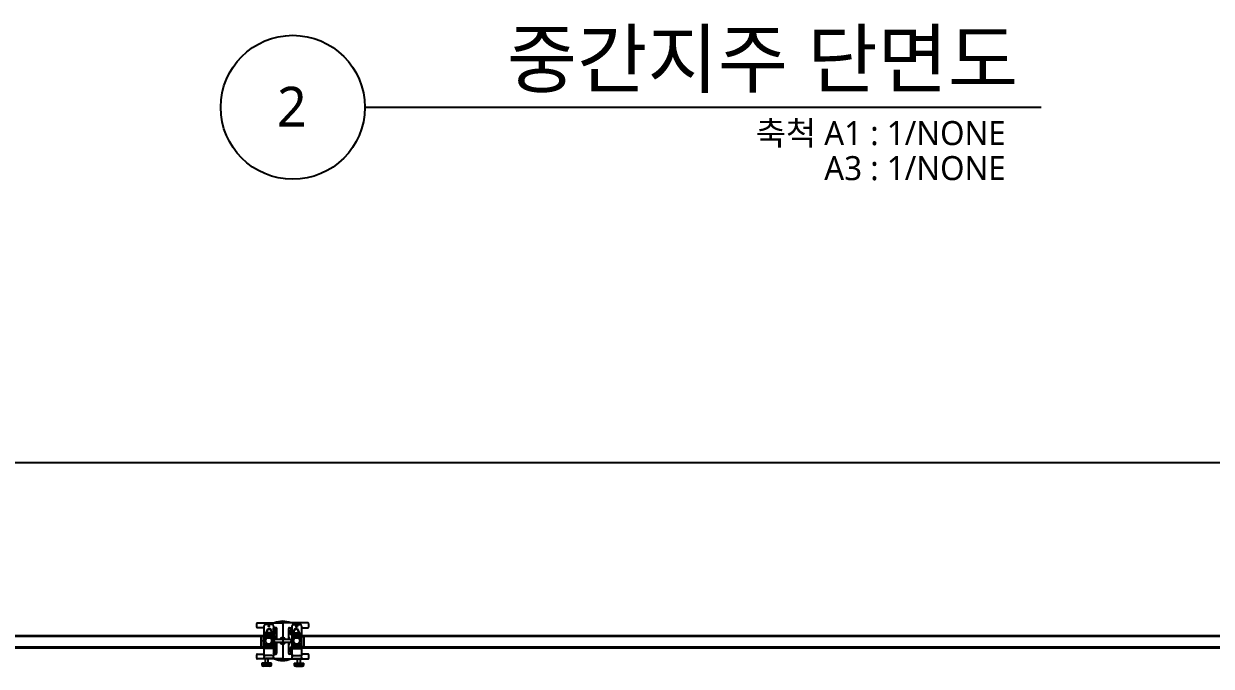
# Model space of a CAD drawing. Header units: millimetres. Extents: x 4892990 to 5673724, y 2128419 to 2381812.
# Drawn here: x 5651602 to 5654568, y 2376923 to 2378529 of the extents above; entities that cross this region are included whole.
import ezdxf
from ezdxf.enums import TextEntityAlignment as Align

# ---------------------------------------------------------------- set-up
doc = ezdxf.new("R2010")
doc.units = ezdxf.units.MM
doc.header["$LTSCALE"] = 1000
doc.layers.get('0').update_dxf_attribs({"linetype": 'CONTINUOUS'})
for name, color, linetype, lineweight in [('A-DIMS', 7, 'CONTINUOUS', 25), ('A-XXXX-SYMB', 7, 'CONTINUOUS', 25), ('A-XXXX-TXT1', 3, 'CONTINUOUS', 25)]:
    doc.layers.add(name, color=color, linetype=linetype, lineweight=lineweight)
doc.layers.add('치수', color=1, linetype='CONTINUOUS')
doc.styles.add('HY울릉도L', font='malgun.ttf')
doc.styles.add('돋움체', font='')
doc.styles.add('맑은고딕', font='malgun.ttf')
doc.styles.get('돋움체').set_extended_font_data('DotumChe')
doc.dimstyles.new('CDIM', dxfattribs={"dimtxt": 3, "dimasz": 1.5, "dimexe": 2, "dimexo": 1, "dimgap": 1, "dimtad": 1, "dimdec": 0, "dimrnd": 0.5, "dimzin": 0, "dimdsep": 32, "dimlunit": 6, "dimtxsty": 'HY울릉도L', "dimblk1": '_CIDOT', "dimblk2": '_CIDOT', "dimsah": 1, "dimcen": 5.5, "dimclrd": 2, "dimclre": 2, "dimclrt": 7, "dimadec": 0, "dimazin": 0, "dimtfac": 1, "dimtdec": 0, "dimtix": 1, "dimtmove": 2, "dimatfit": 1, "dimldrblk": '_CIDOT', "dimfxl": 1, "dimtolj": 1, "dimtzin": 0, "dimlwd": -1, "dimarcsym": 0})

# ---------------------------------------------------------------- blocks, each defined once
blk = doc.blocks.new('비고정지주(윗면)')
at = {"color": 7, "linetype": 'Continuous', "lineweight": 25, "ltscale": 30}
for p, q in [((3942239.7, -1086529.9), (3942239.7, -1086521.1)), ((3942241.3, -1086519.5), (3942304.7, -1086519.5)), ((3942304.7, -1086519.5), (3942304.7, -1086556.5)), ((3942368.1, -1086519.5), (3942304.7, -1086519.5)), ((3942369.7, -1086529.9), (3942369.7, -1086521.1)), ((3942257.7, -1086531.5), (3942241.3, -1086531.5)), ((3942257.7, -1086527.5), (3942257.7, -1086545.6)), ((3942281.7, -1086545.6), (3942257.7, -1086545.6)), ((3942257.7, -1086545.6), (3942257.7, -1086550)), ((3942281.7, -1086550), (3942257.7, -1086550)), ((3942257.7, -1086550), (3942257.7, -1086553.3)), ((3942277.7, -1086523.5), (3942261.7, -1086523.5)), ((3942281.7, -1086527.5), (3942281.7, -1086545.6)), ((3942288.1, -1086531.5), (3942281.7, -1086531.5)), ((3942281.7, -1086545.6), (3942281.7, -1086550)), ((3942281.7, -1086546.1), (3942282.6, -1086546.1)), ((3942281.7, -1086547.9), (3942285, -1086547.3)), ((3942281.7, -1086548.7), (3942281.9, -1086548.7)), ((3942281.7, -1086550), (3942281.7, -1086553.3)), ((3942285, -1086551.3), (3942281.7, -1086551.3)), ((3942285, -1086553.7), (3942285, -1086551.3)), ((3942289.7, -1086561.3), (3942289.7, -1086533.1)), ((3942319.7, -1086561.3), (3942319.7, -1086533.1)), ((3942321.3, -1086531.5), (3942327.7, -1086531.5)), ((3942327.7, -1086527.5), (3942327.7, -1086545.6)), ((3942327.7, -1086545.6), (3942351.7, -1086545.6)), ((3942327.7, -1086545.6), (3942327.7, -1086550)), ((3942327.7, -1086550), (3942351.7, -1086550)), ((3942327.7, -1086550), (3942327.7, -1086553.3)), ((3942331.7, -1086523.5), (3942347.7, -1086523.5)), ((3942351.7, -1086527.5), (3942351.7, -1086545.6)), ((3942351.7, -1086531.5), (3942368.1, -1086531.5)), ((3942351.7, -1086545.6), (3942351.7, -1086550)), ((3942351.7, -1086550), (3942351.7, -1086553.3)), ((3942257.7, -1086553.3), (3942257.7, -1086575.6)), ((3942257.7, -1086575.6), (3942257.7, -1086578.9)), ((3942281.7, -1086578.9), (3942257.7, -1086578.9)), ((3942257.7, -1086578.9), (3942257.7, -1086583.3)), ((3942281.7, -1086553.3), (3942281.7, -1086575.6)), ((3942281.7, -1086553.7), (3942285, -1086553.7)), ((3942281.7, -1086575.6), (3942281.7, -1086578.9)), ((3942281.7, -1086578.9), (3942281.7, -1086583.3)), ((3942281.7, -1086579.7), (3942285, -1086579.7)), ((3942283.5, -1086595.9), (3942283.5, -1086579.7)), ((3942285, -1086553.7), (3942285, -1086561.3)), ((3942285, -1086567.6), (3942285, -1086579.7)), ((3942304.7, -1086561.3), (3942285.7, -1086561.3)), ((3942285.7, -1086567.7), (3942304.7, -1086567.7)), ((3942289.7, -1086595.9), (3942289.7, -1086567.7)), ((3942323.7, -1086561.3), (3942304.7, -1086561.3)), ((3942304.7, -1086567.7), (3942323.7, -1086567.7)), ((3942304.7, -1086572.5), (3942304.7, -1086609.5)), ((3942319.7, -1086595.9), (3942319.7, -1086567.7)), ((3942325.8, -1086595.9), (3942325.8, -1086578.9)), ((3942325.8, -1086578.9), (3942327.7, -1086578.9)), ((3942327.7, -1086553.3), (3942327.7, -1086575.6)), ((3942327.7, -1086575.6), (3942327.7, -1086578.9)), ((3942327.7, -1086578.9), (3942351.7, -1086578.9)), ((3942327.7, -1086578.9), (3942327.7, -1086583.3)), ((3942351.7, -1086553.3), (3942351.7, -1086575.6)), ((3942351.7, -1086575.6), (3942351.7, -1086578.9)), ((3942351.7, -1086578.9), (3942351.7, -1086583.3)), ((3942239.7, -1086607.9), (3942239.7, -1086599.1)), ((3942241.3, -1086597.5), (3942257.7, -1086597.5)), ((3942257.7, -1086609.5), (3942241.3, -1086609.5)), ((3942281.7, -1086583.3), (3942257.7, -1086583.3)), ((3942257.7, -1086583.3), (3942257.7, -1086601.5)), ((3942257.7, -1086604.7), (3942257.7, -1086608.7)), ((3942281.7, -1086608.7), (3942257.7, -1086608.7)), ((3942257.7, -1086608.7), (3942257.7, -1086609.5)), ((3942281.7, -1086609.5), (3942257.7, -1086609.5)), ((3942260.7, -1086609.5), (3942260.7, -1086619.9)), ((3942277.7, -1086600.7), (3942261.7, -1086600.7)), ((3942268.7, -1086619.9), (3942268.7, -1086609.5)), ((3942281.7, -1086583.3), (3942281.7, -1086601.5)), ((3942283.5, -1086595.9), (3942281.7, -1086595.9)), ((3942281.7, -1086597.5), (3942288.1, -1086597.5)), ((3942281.7, -1086604.7), (3942281.7, -1086608.7)), ((3942281.7, -1086608.7), (3942281.7, -1086609.5)), ((3942304.7, -1086609.5), (3942281.7, -1086609.5)), ((3942304.7, -1086609.5), (3942327.7, -1086609.5)), ((3942327.7, -1086597.5), (3942321.3, -1086597.5)), ((3942325.8, -1086595.9), (3942327.7, -1086595.9)), ((3942327.7, -1086583.3), (3942351.7, -1086583.3)), ((3942327.7, -1086583.3), (3942327.7, -1086601.5)), ((3942327.7, -1086604.7), (3942327.7, -1086608.7)), ((3942327.7, -1086608.7), (3942351.7, -1086608.7)), ((3942327.7, -1086608.7), (3942327.7, -1086609.5)), ((3942327.7, -1086609.5), (3942351.7, -1086609.5)), ((3942331.7, -1086600.7), (3942347.7, -1086600.7)), ((3942341.2, -1086609.5), (3942341.2, -1086619.9)), ((3942349.2, -1086619.9), (3942349.2, -1086609.5)), ((3942351.7, -1086583.3), (3942351.7, -1086601.5)), ((3942368.1, -1086597.5), (3942351.7, -1086597.5)), ((3942351.7, -1086604.7), (3942351.7, -1086608.7)), ((3942351.7, -1086608.7), (3942351.7, -1086609.5)), ((3942351.7, -1086609.5), (3942368.1, -1086609.5)), ((3942369.7, -1086607.9), (3942369.7, -1086599.1)), ((3942252.7, -1086619.9), (3942252.7, -1086623.9)), ((3942276.7, -1086619.9), (3942252.7, -1086619.9)), ((3942272.7, -1086627.9), (3942256.7, -1086627.9)), ((3942276.7, -1086623.9), (3942276.7, -1086619.9)), ((3942333.2, -1086619.9), (3942333.2, -1086623.9)), ((3942333.2, -1086619.9), (3942357.2, -1086619.9)), ((3942337.2, -1086627.9), (3942353.2, -1086627.9)), ((3942357.2, -1086623.9), (3942357.2, -1086619.9))]:
    blk.add_line(p, q, dxfattribs=at)
at = {"color": 8, "linetype": 'Continuous', "lineweight": 25, "ltscale": 30}
for p, q in [((3942265.3, -1086553.3), (3942257.7, -1086553.3)), ((3942265.3, -1086575.6), (3942257.7, -1086575.6)), ((3942281.7, -1086553.3), (3942274.1, -1086553.3)), ((3942281.7, -1086575.6), (3942274.1, -1086575.6)), ((3942304.7, -1086561.3), (3942304.7, -1086567.7)), ((3942327.7, -1086553.3), (3942335.3, -1086553.3)), ((3942327.7, -1086575.6), (3942335.3, -1086575.6)), ((3942344.1, -1086553.3), (3942351.7, -1086553.3)), ((3942344.1, -1086575.6), (3942351.7, -1086575.6)), ((3942276.7, -1086623.9), (3942252.7, -1086623.9)), ((3942333.2, -1086623.9), (3942357.2, -1086623.9))]:
    blk.add_line(p, q, dxfattribs=at)
at = {"color": 8, "linetype": 'Continuous', "lineweight": 25, "ltscale": 30, "flags": 128}
for points in [[(3942282.1, -1086546.1), (3942282.4, -1086545.8), (3942282.6, -1086545.7)], [(3942325.3, -1086531.5), (3942325.2, -1086531.6), (3942325.1, -1086532.8)], [(3942284.1, -1086597.5), (3942284.1, -1086597.3), (3942284.3, -1086596.1)]]:
    blk.add_lwpolyline(points, dxfattribs=at)
at = {"color": 7, "linetype": 'Continuous', "lineweight": 25, "ltscale": 30, "flags": 128}
for points in [[(3942282.3, -1086546.1), (3942282.5, -1086546), (3942282.6, -1086545.9)], [(3942284, -1086543.9), (3942284.3, -1086542.8), (3942284.4, -1086532.6)], [(3942327.7, -1086577.7), (3942327.5, -1086577.9), (3942326.9, -1086578.9)], [(3942326.9, -1086578.9), (3942327.5, -1086577.9), (3942327.7, -1086577.7)]]:
    blk.add_lwpolyline(points, dxfattribs=at)
at = {"color": 7, "linetype": 'Continuous', "lineweight": 25, "ltscale": 900}
for centre, radius in [((3942269.7, -1086527.5), 1.2), ((3942339.7, -1086527.5), 2), ((3942269.7, -1086564.5), 12), ((3942269.7, -1086564.5), 8), ((3942339.7, -1086564.5), 12), ((3942339.7, -1086564.5), 8)]:
    blk.add_circle(centre, radius, dxfattribs=at)
for centre, radius, start, end in [((3942241.3, -1086521.1), 1.6, 90, 180), ((3942304.7, -1086569.7), 54.2, 67.8502, 112.1498), ((3942304.6, -1086569.5), 54, 89.9627, 112.1871), ((3942304.7, -1086569.5), 54, 67.8129, 90.0373), ((3942368.1, -1086521.1), 1.6, 0, 90), ((3942241.3, -1086529.9), 1.6, 180, 270), ((3942261.7, -1086527.5), 4, 90, 180), ((3942277.7, -1086527.5), 4, 0, 90), ((3942186.2, -1086546), 96.4, 359.9602, 7.7486), ((3942301.7, -1086564.5), 24, 120, 146.4427), ((3942281.9, -1086544.7), 4, 270, 318.5723), ((3942204.4, -1086553.5), 80.8, 4.3702, 15.7934), ((3942270.2, -1086541.7), 15.7, 339.5691, 39.7894), ((3942222.4, -1086536.1), 62.3, 352.4846, 4.2534), ((3942288.1, -1086533.1), 1.6, 0, 90), ((3942321.3, -1086533.1), 1.6, 90, 180), ((3942307.7, -1086564.5), 24, 33.5573, 60), ((3942342.8, -1086543.7), 19.4, 141.4428, 182.7272), ((3942327.5, -1086544.7), 4, 180, 272.8805), ((3942350.7, -1086534.7), 26, 172.9374, 207.7931), ((3942356.7, -1086533.6), 31.8, 178.1913, 204.0323), ((3942331.7, -1086527.5), 4, 90, 180), ((3942347.7, -1086527.5), 4, 0, 90), ((3942368.1, -1086529.9), 1.6, 270, 0), ((3942285.7, -1086564.5), 3.2, 90, 270), ((3942301.7, -1086564.5), 24, 220.8725, 240), ((3942281.9, -1086584.3), 4, 0, 65.623), ((3942301.7, -1086564.5), 16, 138.5904, 168.463), ((3942301.7, -1086564.5), 16, 191.537, 221.4096), ((3942304.7, -1086564.5), 8, 23.5782, 156.4218), ((3942304.7, -1086564.5), 8, 203.5782, 270), ((3942304.7, -1086564.5), 6.95, 27.4144, 152.5856), ((3942304.7, -1086564.5), 6.95, 207.4144, 270), ((3942304.7, -1086564.5), 8, 270, 336.4218), ((3942304.7, -1086564.5), 6.95, 270, 332.5856), ((3942307.7, -1086564.5), 16, 11.537, 41.4096), ((3942307.7, -1086564.5), 16, 318.5904, 348.463), ((3942307.7, -1086564.5), 24, 300, 319.1275), ((3942335.8, -1086587.9), 12.4, 143.8644, 228.8381), ((3942323.7, -1086564.5), 3.2, 270, 90), ((3942241.3, -1086599.1), 1.6, 90, 180), ((3942241.3, -1086607.9), 1.6, 180, 270), ((3942261.7, -1086604.7), 4, 90, 180), ((3942261.7, -1086601.5), 4, 180, 203.5782), ((3942277.7, -1086604.7), 4, 0, 90), ((3942277.7, -1086601.5), 4, 336.4218, 0), ((3942266.5, -1086585.2), 19.4, 321.4428, 2.7272), ((3942241.1, -1086593.6), 43.6, 354.8694, 13.0431), ((3942214.1, -1086595.3), 70.3, 359.1495, 9.1549), ((3942304.6, -1086559.4), 54, 247.8129, 270.0373), ((3942304.7, -1086559.3), 54.2, 247.8502, 292.1498), ((3942288.1, -1086595.9), 1.6, 270, 0), ((3942304.7, -1086559.4), 54, 269.9627, 292.1871), ((3942321.3, -1086595.9), 1.6, 180, 270), ((3942368.3, -1086593.6), 43.6, 166.9569, 185.1306), ((3942395.2, -1086595.3), 70.3, 170.8451, 180.8505), ((3942331.7, -1086604.7), 4, 90, 180), ((3942331.7, -1086601.5), 4, 180, 203.5782), ((3942347.7, -1086604.7), 4, 0, 90), ((3942347.7, -1086601.5), 4, 336.4218, 0), ((3942368.1, -1086599.1), 1.6, 0, 90), ((3942368.1, -1086607.9), 1.6, 270, 0), ((3942256.7, -1086623.9), 4, 180, 270), ((3942272.7, -1086623.9), 4, 270, 0), ((3942337.2, -1086623.9), 4, 180, 270), ((3942353.2, -1086623.9), 4, 270, 0)]:
    blk.add_arc(centre, radius, start, end, dxfattribs=at)
at = {"color": 8, "linetype": 'Continuous', "lineweight": 25, "ltscale": 900}
for centre, radius, start, end in [((3942212, -1086536.6), 72.2, 354.3612, 4.0917), ((3942359.6, -1086533.2), 34.5, 179.3366, 202.3487), ((3942192.8, -1086596), 91.5, 359.9379, 7.2646), ((3942376.6, -1086593.1), 51.5, 170.302, 184.8641)]:
    blk.add_arc(centre, radius, start, end, dxfattribs=at)
blk = doc.blocks.new('2789.3 위')
at = {"color": 7, "linetype": 'Continuous', "lineweight": 25, "ltscale": 30}
for p, q in [((2078608.4, -460469.4), (2078613.2, -460470.2)), ((2078610.8, -460468.2), (2078623.6, -460468.2)), ((2078613.2, -460470.2), (2078613.2, -460473.4)), ((2078616.8, -460456.6), (2078616.8, -460457.4)), ((2078617.6, -460456.6), (2078616.8, -460456.6)), ((2078617.6, -460457.4), (2078617.6, -460456.6)), ((2078621.2, -460470.2), (2078626, -460469.4)), ((2078621.2, -460473.4), (2078621.2, -460470.2)), ((2081385, -460470.2), (2081380.2, -460469.4)), ((2081395.4, -460468.2), (2081382.6, -460468.2)), ((2081385, -460473.4), (2081385, -460470.2)), ((2081388.6, -460457.4), (2081388.6, -460456.6)), ((2081388.6, -460456.6), (2081389.4, -460456.6)), ((2081389.4, -460456.6), (2081389.4, -460457.4)), ((2081397.8, -460469.4), (2081393, -460470.2)), ((2081393, -460470.2), (2081393, -460473.4)), ((2078608.4, -460473.4), (2078608.4, -460475.8)), ((2078613.2, -460473.4), (2078608.4, -460473.4)), ((2078608.4, -460475.8), (2078608.4, -460476.8)), ((2081397.8, -460475.8), (2078608.4, -460475.8)), ((2078608.4, -460475.8), (2078626, -460475.8)), ((2078608.4, -460476.8), (2081397.8, -460476.8)), ((2078608.4, -460476.8), (2078608.4, -460504.8)), ((2078608.4, -460476.8), (2078609.4, -460476.8)), ((2078637.4, -460476.8), (2078609.4, -460476.8)), ((2078609.4, -460476.8), (2078609.4, -460504.8)), ((2078610.3, -460503.9), (2078610.3, -460477.7)), ((2078610.3, -460477.7), (2078636.4, -460477.7)), ((2078626, -460473.4), (2078621.2, -460473.4)), ((2078626, -460475.8), (2078626, -460473.4)), ((2078636.4, -460477.7), (2078636.4, -460503.9)), ((2078637.4, -460504.8), (2078637.4, -460476.8)), ((2081368.8, -460476.8), (2081396.8, -460476.8)), ((2081368.8, -460504.8), (2081368.8, -460476.8)), ((2081369.8, -460477.7), (2081369.8, -460503.9)), ((2081395.8, -460477.7), (2081369.8, -460477.7)), ((2081380.2, -460473.4), (2081385, -460473.4)), ((2081380.2, -460475.8), (2081380.2, -460473.4)), ((2081397.8, -460475.8), (2081380.2, -460475.8)), ((2081393, -460473.4), (2081397.8, -460473.4)), ((2081395.8, -460503.9), (2081395.8, -460477.7)), ((2081396.8, -460476.8), (2081396.8, -460504.8)), ((2081397.8, -460476.8), (2081396.8, -460476.8)), ((2081397.8, -460473.4), (2081397.8, -460475.8)), ((2081397.8, -460475.8), (2081397.8, -460476.8)), ((2081397.8, -460476.8), (2081397.8, -460504.8)), ((2078608.4, -460504.8), (2078608.4, -460505.8)), ((2081397.8, -460504.8), (2078608.4, -460504.8)), ((2078609.4, -460504.8), (2078608.4, -460504.8)), ((2081397.8, -460505.8), (2078608.4, -460505.8)), ((2078608.4, -460505.8), (2081397.8, -460505.8)), ((2078609.4, -460504.8), (2078637.4, -460504.8)), ((2078636.4, -460503.9), (2078610.3, -460503.9)), ((2081396.8, -460504.8), (2081368.8, -460504.8)), ((2081369.8, -460503.9), (2081395.8, -460503.9)), ((2081396.8, -460504.8), (2081397.8, -460504.8)), ((2081397.8, -460504.8), (2081397.8, -460505.8))]:
    blk.add_line(p, q, dxfattribs=at)
for centre, radius, start, end in [((2078625.4, -460472.3), 17.2, 119.8074, 170), ((2078620.6, -460468.2), 9.81, 110.351, 180), ((2078613.8, -460468.2), 9.81, 0, 69.649), ((2078609.1, -460472.3), 17.2, 10, 60.1926), ((2081397.1, -460472.3), 17.2, 119.8074, 170), ((2081392.4, -460468.2), 9.81, 110.351, 180), ((2081385.5, -460468.2), 9.81, 0, 69.649), ((2081380.8, -460472.3), 17.2, 10, 60.1926)]:
    blk.add_arc(centre, radius, start, end, dxfattribs=at)
blk = doc.blocks.new('_CIDOT')
at = {"color": 0, "linetype": 'ByBlock'}
blk.add_line((2, 0), (-1, 0), dxfattribs=at)
at = {"color": 0, "linetype": 'ByBlock', "const_width": 0.5}
blk.add_lwpolyline([(-0.25, 0, 1), (0.25, 0, 1)], format="xyb", close=True, dxfattribs=at)
blk = doc.blocks.new('*D80')
at = {"layer": 'A-DIMS', "lineweight": -2, "transparency": 16777216}
for p, q in [((5646569.9, 2377016), (5646569.9, 2377472.4)), ((5655087.9, 2377016), (5655087.9, 2377472.4))]:
    blk.add_line(p, q, dxfattribs=at)
at = {"layer": 'A-DIMS', "transparency": 16777216}
blk.add_line((5646599.9, 2377432.4), (5655057.9, 2377432.4), dxfattribs=at)
at = {"layer": 'A-DIMS', "transparency": 16777216, "xscale": 30, "yscale": 30, "zscale": 30, "rotation": 180}
blk.add_blockref('_CIDOT', (5646569.9, 2377432.4), dxfattribs=at)
at = {"layer": 'A-DIMS', "transparency": 16777216, "xscale": 30, "yscale": 30, "zscale": 30}
blk.add_blockref('_CIDOT', (5655087.9, 2377432.4), dxfattribs=at)
at = {"layer": 'A-DIMS', "color": 3, "transparency": 16777216, "insert": (5650828.9, 2377482.5), "char_height": 60, "attachment_point": 5, "style": '돋움체'}
blk.add_mtext('\\A1;7800', dxfattribs=at)

msp = doc.modelspace()

# ---------------------------------------------------------------- linework, layer by layer
at = {"layer": 'A-XXXX-SYMB'}
msp.add_line((5652453.79, 2378320.05), (5654142.55, 2378320.05), dxfattribs=at)
msp.add_circle((5652273.79, 2378320.05), 180, dxfattribs=at)

# ---------------------------------------------------------------- block references
msp.add_blockref('비고정지주(윗면)', (1709943.85, 3463550.46))
at = {"layer": '치수'}
for p in [(3570825.77, 2837474.79), (3573665.11, 2837474.79)]:
    msp.add_blockref('2789.3 위', p, dxfattribs=at)

# ---------------------------------------------------------------- texts
at = {"layer": 'A-XXXX-TXT1', "style": '맑은고딕'}
msp.add_text('중간지주 단면도', height=140, dxfattribs=at).set_placement((5654085.39, 2378329.1), align=Align.BOTTOM_RIGHT)
msp.add_text('2', height=100, dxfattribs=at).set_placement((5652271.48, 2378322.18), align=Align.MIDDLE)
for s, p in [('축척 A1 : 1/NONE', (5654054.24, 2378285.59)), ('A3 : 1/NONE', (5654054.24, 2378198.03))]:
    msp.add_text(s, height=60, dxfattribs=at).set_placement(p, align=Align.TOP_RIGHT)

# ---------------------------------------------------------------- dimensions: what is measured, and where the dimension line sits
at = {"layer": 'A-DIMS'}
dim = msp.add_linear_dim(base=(5655087.87, 2377432.44), p1=(5646569.87, 2376996.03), p2=(5655087.87, 2376996.03), text='7800', dimstyle='CDIM', override={"dimscale": 20, "dimtxsty": '돋움체', "dimclrd": 256, "dimclre": 256, "dimclrt": 3}, dxfattribs=at)
dim.commit()
dim.dimension.update_dxf_attribs({"geometry": '*D80', "text_midpoint": (5650828.87, 2377482.48)})

doc.saveas('drawing.dxf')
